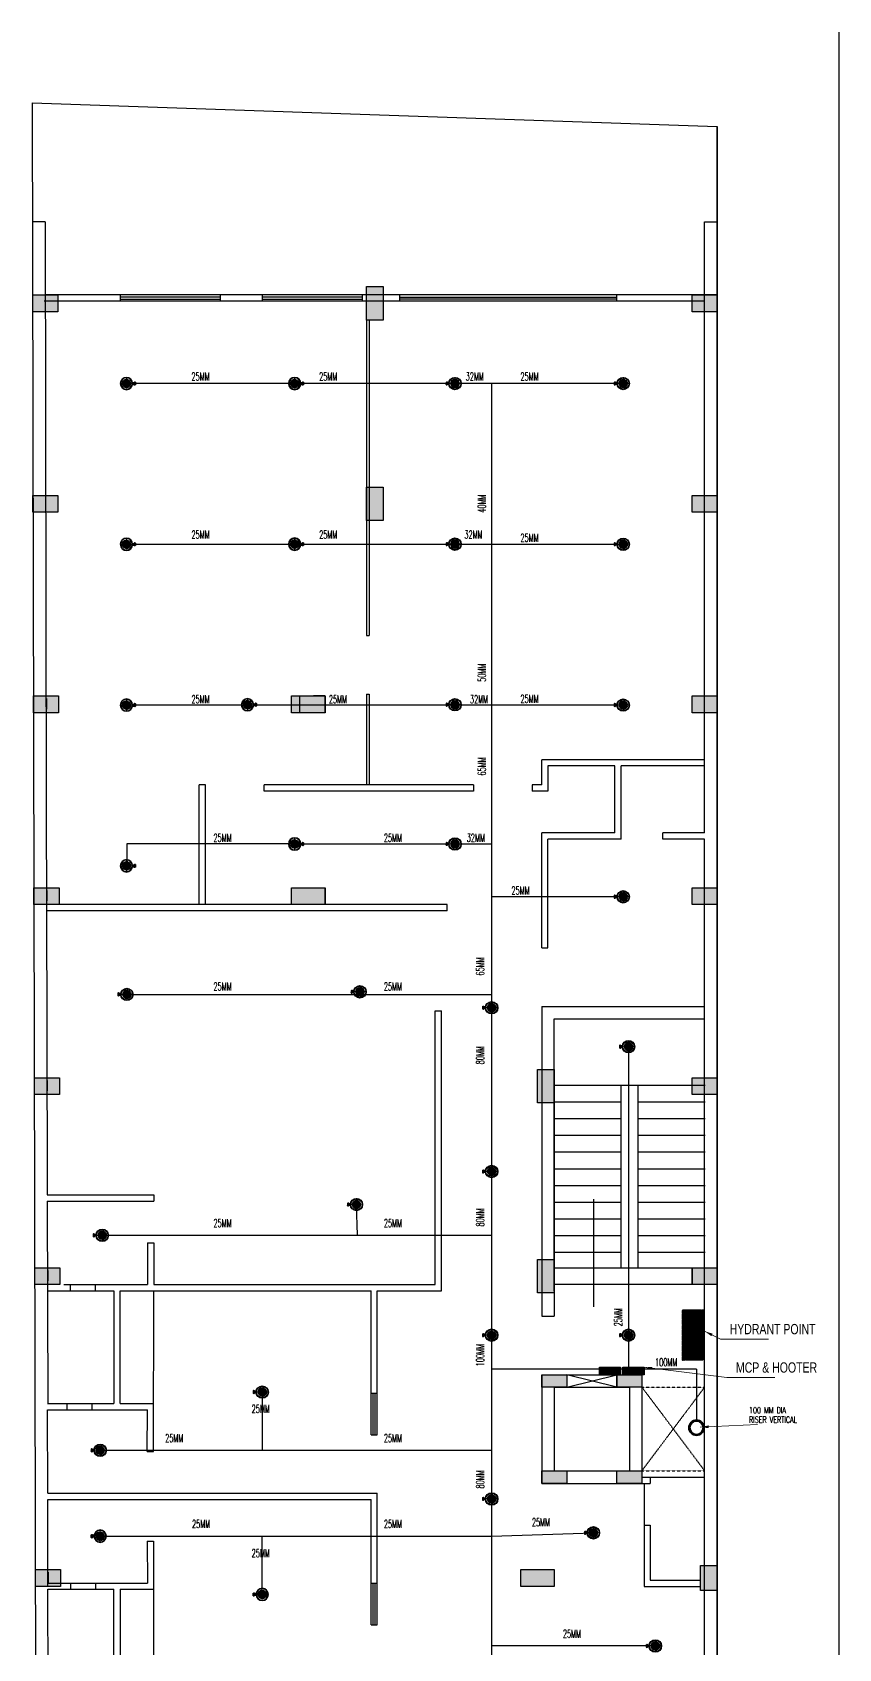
# Model space of a CAD drawing. Header units: inches. Extents: x 1162 to 4924, y 863 to 3182.
# Drawn here: x 3627 to 4206, y 2021 to 3182 of the extents above; entities that cross this region are included whole.
import ezdxf

# ---------------------------------------------------------------- set-up
doc = ezdxf.new("R2010")
doc.units = ezdxf.units.IN
doc.header["$MEASUREMENT"] = 0
doc.linetypes.add('CENTER', pattern=[2, 1.25, -0.25, 0.25, -0.25])
doc.linetypes.add('HIDDEN', pattern=[0.375, 0.25, -0.125])
for name, color, linetype in [('0-PL-PUDDLE-HL', 3, 'Continuous'), ('6', 7, 'Continuous'), ('DIM', 5, 'Continuous'), ('FATTN', 241, 'Continuous'), ('FITTING-FF-VISION', 1, 'Continuous'), ('SPR-3', 2, 'Continuous')]:
    doc.layers.add(name, color=color, linetype=linetype)
for name, color, linetype, lineweight in [('FIRE PIPE 100 MM', 10, 'Continuous', 30), ('FIRE PIPE 150 MM', 10, 'Continuous', 35), ('FIRE PIPE 32 MM', 10, 'Continuous', 20)]:
    doc.layers.add(name, color=color, linetype=linetype, lineweight=lineweight)
doc.styles.get("Standard").update_dxf_attribs({"font": 'arial.ttf'})
doc.styles.add('Style-Arial', font='times.ttf')
doc.styles.add('style3', font='swisscl.ttf', dxfattribs={"height": 18})
doc.styles.add('TXT2', font='romans.shx', dxfattribs={"width": 0.75, "height": 200})
doc.dimstyles.new('GURU', dxfattribs={"dimscale": 0, "dimtxt": 18, "dimasz": 2, "dimexe": 3.5, "dimexo": 1.5, "dimgap": 2, "dimtad": 0, "dimdec": 1, "dimzin": 0, "dimdsep": 46, "dimlunit": 4, "dimtxsty": 'Standard', "dimcen": 4, "dimdle": 3.5, "dimclrd": 256, "dimclre": 256, "dimadec": 0, "dimazin": 3, "dimtfac": 1, "dimtdec": 1, "dimtmove": 1, "dimatfit": 1, "dimfxl": 1, "dimtolj": 1, "dimtzin": 0, "dimarcsym": 0})
doc.dimstyles.new('MUKESH', dxfattribs={"dimtxt": 9, "dimasz": 6, "dimexe": 1, "dimexo": 1, "dimgap": 0.5, "dimtad": 0, "dimdec": 1, "dimzin": 0, "dimdsep": 46, "dimlunit": 4, "dimtxsty": 'Style-Arial', "dimblk": 'ARCHTICK', "dimcen": 0.09, "dimclrd": 256, "dimclre": 256, "dimclrt": 256, "dimadec": 1, "dimazin": 0, "dimtfac": 1, "dimtdec": 1, "dimtofl": 0, "dimtmove": 0, "dimatfit": 3, "dimfxl": 1, "dimtolj": 1, "dimtzin": 0, "dimlwd": -1, "dimlwe": 0, "dimarcsym": 0})
pattern_1 = [(135, (-53463.41003, -3331.1169), (-0.08838834765, -0.08838834765), [])]
pattern_2 = [(45, (1049568.14114, 327182.2383), (-0.088388347648, 0.088388347648), [])]

# ---------------------------------------------------------------- blocks, each defined once
blk = doc.blocks.new('GR')
at = {"lineweight": -2, "ltscale": 0.5}
h = blk.add_hatch(color=6, dxfattribs=at)
h.dxf.hatch_style = 1
h.paths.add_polyline_path([(-1050617.7, -332445.8), (-1050629.7, -332445.8), (-1050629.7, -332469.8), (-1050617.7, -332469.8)])
h = blk.add_hatch(color=6, dxfattribs=at)
h.dxf.hatch_style = 1
h.paths.add_polyline_path([(-1050869.5, -332451.8), (-1050851.5, -332451.8), (-1050851.5, -332463.8), (-1050869.5, -332463.8)])
h = blk.add_hatch(color=6, dxfattribs=at)
h.dxf.hatch_style = 1
h.paths.add_polyline_path([(-1050395.8, -332451.8), (-1050377.8, -332451.8), (-1050377.8, -332463.8), (-1050395.8, -332463.8)])
h = blk.add_hatch(color=6, dxfattribs=at)
h.dxf.hatch_style = 1
h.paths.add_polyline_path([(-1050869.5, -332595.8), (-1050851.5, -332595.8), (-1050851.5, -332607.8), (-1050869.5, -332607.8)])
h = blk.add_hatch(color=6, dxfattribs=at)
h.dxf.hatch_style = 1
h.paths.add_polyline_path([(-1050617.7, -332589.8), (-1050629.7, -332589.8), (-1050629.7, -332613.8), (-1050617.7, -332613.8)])
h = blk.add_hatch(color=6, dxfattribs=at)
h.dxf.hatch_style = 1
h.paths.add_polyline_path([(-1050395.8, -332595.8), (-1050377.8, -332595.8), (-1050377.8, -332607.8), (-1050395.8, -332607.8)])
h = blk.add_hatch(color=6, dxfattribs=at)
h.dxf.hatch_style = 1
h.paths.add_polyline_path([(-1050868.9, -332739.8), (-1050850.9, -332739.8), (-1050850.9, -332751.8), (-1050868.9, -332751.8)])
h = blk.add_hatch(color=6, dxfattribs=at)
h.dxf.hatch_style = 1
h.paths.add_polyline_path([(-1050659.5, -332751.8), (-1050659.5, -332739.8), (-1050683.5, -332739.8), (-1050683.5, -332751.8)])
h = blk.add_hatch(color=6, dxfattribs=at)
h.dxf.hatch_style = 1
h.paths.add_polyline_path([(-1050395.8, -332739.8), (-1050377.8, -332739.8), (-1050377.8, -332751.8), (-1050395.8, -332751.8)])
h = blk.add_hatch(color=6, dxfattribs=at)
h.dxf.hatch_style = 1
h.paths.add_polyline_path([(-1050868.6, -332877.5), (-1050850.6, -332877.5), (-1050850.6, -332889.5), (-1050868.6, -332889.5)])
h = blk.add_hatch(color=6, dxfattribs=at)
h.dxf.hatch_style = 1
h.paths.add_polyline_path([(-1050659.5, -332889.5), (-1050659.5, -332877.5), (-1050683.5, -332877.5), (-1050683.5, -332889.5)])
h = blk.add_hatch(color=6, dxfattribs=at)
h.dxf.hatch_style = 1
h.paths.add_polyline_path([(-1050395.8, -332877.5), (-1050377.8, -332877.5), (-1050377.8, -332889.5), (-1050395.8, -332889.5)])
h = blk.add_hatch(color=6, dxfattribs=at)
h.dxf.hatch_style = 1
h.paths.add_polyline_path([(-1050868.3, -333014), (-1050850.3, -333014), (-1050850.3, -333026), (-1050868.3, -333026)])
h = blk.add_hatch(color=6, dxfattribs=at)
h.dxf.hatch_style = 1
h.paths.add_polyline_path([(-1050506.8, -333032), (-1050494.8, -333032), (-1050494.8, -333008), (-1050506.8, -333008)])
h = blk.add_hatch(color=6, dxfattribs=at)
h.dxf.hatch_style = 1
h.paths.add_polyline_path([(-1050395.8, -333014), (-1050377.8, -333014), (-1050377.8, -333026), (-1050395.8, -333026)])
h = blk.add_hatch(color=6, dxfattribs=at)
h.dxf.hatch_style = 1
h.paths.add_polyline_path([(-1050868, -333150.5), (-1050850, -333150.5), (-1050850, -333162.5), (-1050868, -333162.5)])
h = blk.add_hatch(color=6, dxfattribs=at)
h.dxf.hatch_style = 1
h.paths.add_polyline_path([(-1050506.8, -333168.5), (-1050494.8, -333168.5), (-1050494.8, -333144.5), (-1050506.8, -333144.5)])
h = blk.add_hatch(color=6, dxfattribs=at)
h.dxf.hatch_style = 1
h.paths.add_polyline_path([(-1050395.8, -333150.5), (-1050377.8, -333150.5), (-1050377.8, -333162.5), (-1050395.8, -333162.5)])
h = blk.add_hatch(color=6, dxfattribs=at)
h.dxf.hatch_style = 1
h.paths.add_polyline_path([(-1050377.8, -333364.3), (-1050377.8, -333382.3), (-1050389.8, -333382.3), (-1050389.8, -333364.3)])
h = blk.add_hatch(color=6, dxfattribs=at)
h.dxf.hatch_style = 1
h.paths.add_polyline_path([(-1050867.6, -333367.3), (-1050849.6, -333367.3), (-1050849.6, -333379.3), (-1050867.6, -333379.3)])
h = blk.add_hatch(color=6, dxfattribs=at)
h.dxf.hatch_style = 1
h.paths.add_polyline_path([(-1050494.8, -333379.3), (-1050494.8, -333367.3), (-1050518.8, -333367.3), (-1050518.8, -333379.3)])
for p, q in [((-1050860.2, -332597.7, 0), (-1050860.2, -332605.2, 0)), ((-1050859.6, -332741.7, 0), (-1050859.6, -332749.2, 0)), ((-1050659.5, -332739.8, 0), (-1050667.7, -332739.8, 0)), ((-1050659.5, -332739.8, 0), (-1050659.5, -332744.3, 0)), ((-1050859.3, -332879.4, 0), (-1050859.3, -332886.9, 0)), ((-1050859, -333015.9, 0), (-1050859, -333023.4, 0)), ((-1050858.7, -333152.4, 0), (-1050858.7, -333159.9, 0)), ((-1050858.3, -333369.2, 0), (-1050858.3, -333376.7, 0))]:
    blk.add_line(p, q, dxfattribs=at)
at = {"color": 6, "lineweight": -2, "ltscale": 0.5, "elevation": 0}
for points in [[(-1050629.7, -332445.8), (-1050617.7, -332445.8), (-1050617.7, -332469.8), (-1050629.7, -332469.8)], [(-1050869.5, -332451.8), (-1050851.5, -332451.8), (-1050851.5, -332463.8), (-1050869.5, -332463.8)], [(-1050395.8, -332451.8), (-1050377.8, -332451.8), (-1050377.8, -332463.8), (-1050395.8, -332463.8)], [(-1050869.5, -332595.8), (-1050851.5, -332595.8), (-1050851.5, -332607.8), (-1050869.5, -332607.8)], [(-1050629.7, -332589.8), (-1050617.7, -332589.8), (-1050617.7, -332613.8), (-1050629.7, -332613.8)], [(-1050395.8, -332595.8), (-1050377.8, -332595.8), (-1050377.8, -332607.8), (-1050395.8, -332607.8)], [(-1050868.9, -332739.8), (-1050850.9, -332739.8), (-1050850.9, -332751.8), (-1050868.9, -332751.8)], [(-1050659.5, -332739.8), (-1050659.5, -332751.8), (-1050683.5, -332751.8), (-1050683.5, -332739.8)], [(-1050395.8, -332739.8), (-1050377.8, -332739.8), (-1050377.8, -332751.8), (-1050395.8, -332751.8)], [(-1050868.6, -332877.5), (-1050850.6, -332877.5), (-1050850.6, -332889.5), (-1050868.6, -332889.5)], [(-1050659.5, -332877.5), (-1050659.5, -332889.5), (-1050683.5, -332889.5), (-1050683.5, -332877.5)], [(-1050395.8, -332877.5), (-1050377.8, -332877.5), (-1050377.8, -332889.5), (-1050395.8, -332889.5)], [(-1050868.3, -333014), (-1050850.3, -333014), (-1050850.3, -333026), (-1050868.3, -333026)], [(-1050494.8, -333032), (-1050506.8, -333032), (-1050506.8, -333008), (-1050494.8, -333008)], [(-1050395.8, -333014), (-1050377.8, -333014), (-1050377.8, -333026), (-1050395.8, -333026)], [(-1050868, -333150.5), (-1050850, -333150.5), (-1050850, -333162.5), (-1050868, -333162.5)], [(-1050494.8, -333168.5), (-1050506.8, -333168.5), (-1050506.8, -333144.5), (-1050494.8, -333144.5)], [(-1050395.8, -333150.5), (-1050377.8, -333150.5), (-1050377.8, -333162.5), (-1050395.8, -333162.5)], [(-1050377.8, -333364.3), (-1050377.8, -333382.3), (-1050389.8, -333382.3), (-1050389.8, -333364.3)], [(-1050867.6, -333367.3), (-1050849.6, -333367.3), (-1050849.6, -333379.3), (-1050867.6, -333379.3)], [(-1050494.8, -333367.3), (-1050494.8, -333379.3), (-1050518.8, -333379.3), (-1050518.8, -333367.3)]]:
    blk.add_lwpolyline(points, close=True, dxfattribs=at)
blk = doc.blocks.new('WEWEQEWEE')
at = {"layer": 'FATTN', "color": 1}
for p, q in [((-232117, 57486, 0), (-232120, 57480, 0)), ((-232076, 57486, 0), (-232117, 57486, 0)), ((-232110, 57486, 0), (-232110, 57464, 0)), ((-232110, 57483, 0), (-232105, 57483, 0)), ((-232105, 57486, 0), (-232105, 57464, 0)), ((-232088, 57486, 0), (-232088, 57464, 0)), ((-232083, 57483, 0), (-232088, 57483, 0)), ((-232083, 57486, 0), (-232083, 57464, 0)), ((-232076, 57486, 0), (-232074, 57480, 0)), ((-232120, 57475, 0), (-232120, 57480, 0)), ((-232120, 57480, 0), (-232110, 57480, 0)), ((-232120, 57475, 0), (-232120, 57470, 0)), ((-232117, 57464, 0), (-232120, 57470, 0)), ((-232110, 57470, 0), (-232120, 57470, 0)), ((-232117, 57464, 0), (-232076, 57464, 0)), ((-232110, 57467, 0), (-232105, 57467, 0)), ((-232083, 57467, 0), (-232088, 57467, 0)), ((-232074, 57480, 0), (-232083, 57480, 0)), ((-232083, 57470, 0), (-232074, 57470, 0)), ((-232076, 57464, 0), (-232074, 57470, 0)), ((-232074, 57475, 0), (-232074, 57480, 0)), ((-232074, 57475, 0), (-232074, 57470, 0))]:
    blk.add_line(p, q, dxfattribs=at)
at = {"layer": 'FATTN', "color": 8, "linetype": 'CENTER'}
for p, q in [((-232111, 57480, 0), (-232111, 57480, 0)), ((-232111, 57470, 0), (-232111, 57480, 0)), ((-232111, 57470, 0), (-232111, 57470, 0)), ((-232110, 57478, 0), (-232110, 57472, 0)), ((-232105, 57477, 0), (-232088, 57477, 0)), ((-232105, 57477, 0), (-232088, 57477, 0)), ((-232105, 57473, 0), (-232088, 57473, 0)), ((-232105, 57473, 0), (-232088, 57473, 0)), ((-232093, 57473, 0), (-232093, 57477, 0)), ((-232093, 57475, 0), (-232092, 57477, 0)), ((-232092, 57473, 0), (-232091, 57477, 0)), ((-232091, 57473, 0), (-232090, 57477, 0)), ((-232090, 57473, 0), (-232089, 57477, 0)), ((-232089, 57473, 0), (-232088, 57475, 0)), ((-232080, 57479, 0), (-232083, 57479, 0)), ((-232083, 57478, 0), (-232083, 57477, 0)), ((-232083, 57477, 0), (-232083, 57473, 0)), ((-232080, 57477, 0), (-232083, 57477, 0)), ((-232080, 57473, 0), (-232083, 57473, 0)), ((-232083, 57473, 0), (-232083, 57472, 0)), ((-232083, 57471, 0), (-232080, 57471, 0)), ((-232080, 57472, 0), (-232080, 57478, 0)), ((-232080, 57473, 0), (-232079, 57477, 0)), ((-232080, 57477, 0), (-232076, 57477, 0)), ((-232080, 57477, 0), (-232075, 57477, 0)), ((-232080, 57473, 0), (-232075, 57473, 0)), ((-232080, 57473, 0), (-232076, 57473, 0)), ((-232079, 57473, 0), (-232078, 57477, 0)), ((-232077, 57473, 0), (-232077, 57477, 0)), ((-232076, 57477, 0), (-232076, 57473, 0)), ((-232075, 57477, 0), (-232076, 57477, 0)), ((-232076, 57473, 0), (-232076, 57475, 0)), ((-232076, 57473, 0), (-232075, 57473, 0)), ((-232075, 57473, 0), (-232075, 57477, 0))]:
    blk.add_line(p, q, dxfattribs=at)
for centre, radius, start, end in [((-232106, 57475, 0), 7.42, 141.555, 218.4448), ((-232110, 57478, 0), 0.192, 179.9999, 269.9999), ((-232110, 57472, 0), 0.192, 89.9999, 179.9999), ((-232105, 57477, 0), 0.942, 359.9999, 89.9999), ((-232105, 57473, 0), 0.942, 269.9999, 359.9999), ((-232088, 57477, 0), 0.942, 89.9999, 179.9999), ((-232088, 57473, 0), 0.942, 179.9999, 269.9999), ((-232082, 57478, 0), 1.37, 138.7698, 221.2301), ((-232075, 57475, 0), 7.71, 162.9384, 197.0615), ((-232082, 57472, 0), 1.37, 138.7698, 221.2301), ((-232081, 57478, 0), 1.37, 318.7698, 41.2301), ((-232087, 57475, 0), 7.71, 342.9384, 17.0615), ((-232081, 57472, 0), 1.37, 318.7698, 41.2301)]:
    blk.add_arc(centre, radius, start, end, dxfattribs=at)
blk = doc.blocks.new('rerrtrrttrrrte')
at = {"layer": 'FITTING-FF-VISION', "ltscale": 5}
h = blk.add_hatch(color=2, dxfattribs=at)
edge = h.paths.add_edge_path()
edge.add_line((-57394, 147360), (-57375, 147365))
edge.add_ellipse((-57444, 147348), major_axis=(-50.2, 50.2), ratio=1, start_angle=238.3066, end_angle=247.6934)
edge.add_line((-57379, 147376), (-57397, 147368))
edge.add_ellipse((-57444, 147348), major_axis=(-36.3, 36.3), ratio=1, start_angle=247.6934, end_angle=256.3066)
edge.add_line((-57400, 147375), (-57383, 147385))
edge.add_ellipse((-57444, 147348), major_axis=(-50.2, 50.2), ratio=1, start_angle=256.3066, end_angle=265.6934)
edge.add_line((-57390, 147395), (-57405, 147382))
edge.add_ellipse((-57444, 147348), major_axis=(-36.3, 36.3), ratio=1, start_angle=265.6934, end_angle=274.3066)
edge.add_line((-57411, 147387), (-57398, 147402))
edge.add_ellipse((-57444, 147348), major_axis=(50.2, 50.2), ratio=1, start_angle=4.3066, end_angle=13.6934)
edge.add_line((-57407, 147409), (-57417, 147392))
edge.add_ellipse((-57444, 147348), major_axis=(36.3, 36.3), ratio=1, start_angle=13.6934, end_angle=22.3066)
edge.add_line((-57424, 147396), (-57417, 147414))
edge.add_ellipse((-57444, 147348), major_axis=(-50.2, 50.2), ratio=1, start_angle=-67.6934, end_angle=-58.3066)
edge.add_line((-57428, 147417), (-57432, 147398))
edge.add_ellipse((-57444, 147348), major_axis=(36.3, 36.3), ratio=1, start_angle=31.6934, end_angle=40.3066)
edge.add_line((-57440, 147400), (-57438, 147419))
edge.add_ellipse((-57444, 147348), major_axis=(50.2, 50.2), ratio=1, start_angle=40.3066, end_angle=49.6934)
edge.add_line((-57450, 147419), (-57448, 147400))
edge.add_ellipse((-57444, 147348), major_axis=(-36.3, 36.3), ratio=1, start_angle=-40.3066, end_angle=-31.6934)
edge.add_line((-57456, 147398), (-57460, 147417))
edge.add_ellipse((-57444, 147348), major_axis=(50.2, 50.2), ratio=1, start_angle=58.3066, end_angle=67.6934)
edge.add_line((-57472, 147414), (-57464, 147396))
edge.add_ellipse((-57444, 147348), major_axis=(-36.3, 36.3), ratio=1, start_angle=-22.3066, end_angle=-13.6934)
edge.add_line((-57471, 147392), (-57481, 147409))
edge.add_ellipse((-57444, 147348), major_axis=(-50.2, 50.2), ratio=1, start_angle=-13.6934, end_angle=-4.3066)
edge.add_line((-57490, 147402), (-57478, 147387))
edge.add_ellipse((-57444, 147348), major_axis=(-36.3, 36.3), ratio=1, start_angle=-4.3066, end_angle=4.3066)
edge.add_line((-57483, 147382), (-57498, 147395))
edge.add_ellipse((-57444, 147348), major_axis=(-50.2, 50.2), ratio=1, start_angle=4.3066, end_angle=13.6934)
edge.add_line((-57505, 147385), (-57488, 147375))
edge.add_ellipse((-57444, 147348), major_axis=(-36.3, 36.3), ratio=1, start_angle=13.6934, end_angle=22.3066)
edge.add_line((-57491, 147368), (-57510, 147376))
edge.add_ellipse((-57444, 147348), major_axis=(-50.2, 50.2), ratio=1, start_angle=22.3066, end_angle=31.6934)
edge.add_line((-57513, 147365), (-57494, 147360))
edge.add_ellipse((-57444, 147348), major_axis=(36.3, 36.3), ratio=1, start_angle=121.6934, end_angle=130.3066)
edge.add_line((-57495, 147353), (-57515, 147354))
edge.add_ellipse((-57444, 147348), major_axis=(50.2, 50.2), ratio=1, start_angle=130.3066, end_angle=135)
edge.add_ellipse((-57444, 147348), major_axis=(50.2, 50.2), ratio=1, start_angle=135, end_angle=139.6934)
edge.add_line((-57515, 147343), (-57495, 147344))
edge.add_ellipse((-57444, 147348), major_axis=(-36.3, 36.3), ratio=1, start_angle=49.6934, end_angle=58.3066)
edge.add_line((-57494, 147337), (-57513, 147332))
edge.add_ellipse((-57444, 147348), major_axis=(50.2, 50.2), ratio=1, start_angle=148.3066, end_angle=157.6934)
edge.add_line((-57510, 147321), (-57491, 147329))
edge.add_ellipse((-57444, 147348), major_axis=(36.3, 36.3), ratio=1, start_angle=157.6934, end_angle=166.3066)
edge.add_line((-57488, 147322), (-57505, 147311))
edge.add_ellipse((-57444, 147348), major_axis=(50.2, 50.2), ratio=1, start_angle=166.3066, end_angle=175.6934)
edge.add_line((-57498, 147302), (-57483, 147315))
edge.add_ellipse((-57444, 147348), major_axis=(36.3, 36.3), ratio=1, start_angle=175.6934, end_angle=184.3066)
edge.add_line((-57478, 147309), (-57490, 147294))
edge.add_ellipse((-57444, 147348), major_axis=(50.2, 50.2), ratio=1, start_angle=184.3066, end_angle=193.6934)
edge.add_line((-57481, 147288), (-57471, 147305))
edge.add_ellipse((-57444, 147348), major_axis=(36.3, 36.3), ratio=1, start_angle=193.6934, end_angle=202.3066)
edge.add_line((-57464, 147301), (-57472, 147283))
edge.add_ellipse((-57444, 147348), major_axis=(-50.2, 50.2), ratio=1, start_angle=112.3066, end_angle=121.6934)
edge.add_line((-57460, 147279), (-57456, 147298))
edge.add_ellipse((-57444, 147348), major_axis=(36.3, 36.3), ratio=1, start_angle=211.6934, end_angle=220.3066)
edge.add_line((-57448, 147297), (-57450, 147278))
edge.add_ellipse((-57444, 147348), major_axis=(-50.2, 50.2), ratio=1, start_angle=130.3066, end_angle=139.6934)
edge.add_line((-57438, 147278), (-57440, 147297))
edge.add_ellipse((-57444, 147348), major_axis=(-36.3, 36.3), ratio=1, start_angle=139.6934, end_angle=148.3066)
edge.add_line((-57432, 147298), (-57428, 147279))
edge.add_ellipse((-57444, 147348), major_axis=(50.2, 50.2), ratio=1, start_angle=238.3066, end_angle=247.6934)
edge.add_line((-57417, 147283), (-57424, 147301))
edge.add_ellipse((-57444, 147348), major_axis=(36.3, 36.3), ratio=1, start_angle=247.6934, end_angle=256.3066)
edge.add_line((-57417, 147305), (-57407, 147288))
edge.add_ellipse((-57444, 147348), major_axis=(-50.2, 50.2), ratio=1, start_angle=166.3066, end_angle=175.6934)
edge.add_line((-57398, 147294), (-57411, 147309))
edge.add_ellipse((-57444, 147348), major_axis=(36.3, 36.3), ratio=1, start_angle=265.6934, end_angle=274.3066)
edge.add_line((-57405, 147315), (-57390, 147302))
edge.add_ellipse((-57444, 147348), major_axis=(50.2, 50.2), ratio=1, start_angle=274.3066, end_angle=283.6934)
edge.add_line((-57383, 147311), (-57400, 147322))
edge.add_ellipse((-57444, 147348), major_axis=(36.3, 36.3), ratio=1, start_angle=283.6934, end_angle=292.3066)
edge.add_line((-57397, 147329), (-57379, 147321))
edge.add_ellipse((-57444, 147348), major_axis=(50.2, 50.2), ratio=1, start_angle=292.3066, end_angle=301.6934)
edge.add_line((-57375, 147332), (-57394, 147337))
edge.add_ellipse((-57444, 147348), major_axis=(-36.3, 36.3), ratio=1, start_angle=211.6934, end_angle=220.3066)
edge.add_line((-57393, 147344), (-57373, 147343))
edge.add_ellipse((-57444, 147348), major_axis=(50.2, 50.2), ratio=1, start_angle=310.3066, end_angle=315.0016)
edge.add_ellipse((-57444, 147348), major_axis=(-50.2, 50.2), ratio=1, start_angle=225.0016, end_angle=229.6934)
edge.add_line((-57373, 147354), (-57393, 147353))
edge.add_ellipse((-57444, 147348), major_axis=(-36.3, 36.3), ratio=1, start_angle=229.6934, end_angle=238.3066)
at = {"layer": 'FITTING-FF-VISION', "color": 2}
for p, q in [((-57495, 147353), (-57515, 147354)), ((-57495, 147344), (-57515, 147343)), ((-57494, 147360), (-57513, 147365)), ((-57494, 147337), (-57513, 147332)), ((-57491, 147368), (-57510, 147376)), ((-57491, 147329), (-57510, 147321)), ((-57488, 147375), (-57505, 147385)), ((-57488, 147322), (-57505, 147311)), ((-57483, 147382), (-57498, 147395)), ((-57483, 147315), (-57498, 147302)), ((-57478, 147387), (-57490, 147402)), ((-57478, 147309), (-57490, 147294)), ((-57471, 147392), (-57481, 147409)), ((-57471, 147305), (-57481, 147288)), ((-57464, 147396), (-57472, 147414)), ((-57464, 147301), (-57472, 147283)), ((-57456, 147398), (-57460, 147417)), ((-57456, 147298), (-57460, 147279)), ((-57448, 147400), (-57450, 147419)), ((-57448, 147297), (-57450, 147278)), ((-57440, 147400), (-57438, 147419)), ((-57440, 147297), (-57438, 147278)), ((-57432, 147398), (-57428, 147417)), ((-57432, 147298), (-57428, 147279)), ((-57424, 147396), (-57417, 147414)), ((-57424, 147301), (-57417, 147283)), ((-57417, 147392), (-57407, 147409)), ((-57417, 147305), (-57407, 147288)), ((-57411, 147387), (-57398, 147402)), ((-57411, 147309), (-57398, 147294)), ((-57405, 147382), (-57390, 147395)), ((-57405, 147315), (-57390, 147302)), ((-57400, 147375), (-57383, 147385)), ((-57400, 147322), (-57383, 147311)), ((-57397, 147368), (-57379, 147376)), ((-57397, 147329), (-57379, 147321)), ((-57394, 147360), (-57375, 147365)), ((-57394, 147337), (-57375, 147332)), ((-57393, 147353), (-57373, 147354)), ((-57393, 147344), (-57373, 147343))]:
    blk.add_line(p, q, dxfattribs=at)
for radius, start, end in [(71, 175.3066, 180), (71, 180, 184.6934), (71, 157.3066, 166.6934), (71, 193.3066, 202.6934), (71, 139.3066, 148.6934), (71, 211.3066, 220.6934), (51.3, 166.6934, 175.3066), (51.3, 166.6934, 175.3066), (51.3, 184.6934, 193.3066), (51.3, 184.6934, 193.3066), (51.3, 148.6934, 157.3066), (51.3, 148.6934, 157.3066), (51.3, 202.6934, 211.3066), (51.3, 202.6934, 211.3066), (71, 121.3066, 130.6934), (71, 229.3066, 238.6934), (51.3, 130.6934, 139.3066), (51.3, 130.6934, 139.3066), (51.3, 220.6934, 229.3066), (51.3, 220.6934, 229.3066), (71, 103.3066, 112.6934), (71, 247.3066, 256.6934), (51.3, 112.6934, 121.3066), (51.3, 112.6934, 121.3066), (51.3, 238.6934, 247.3066), (51.3, 238.6934, 247.3066), (51.3, 94.6934, 103.3066), (51.3, 94.6934, 103.3066), (51.3, 256.6934, 265.3066), (51.3, 256.6934, 265.3066), (71, 85.3066, 94.6934), (71, 265.3066, 274.6934), (51.3, 76.6934, 85.3066), (51.3, 76.6934, 85.3066), (51.3, 274.6934, 283.3066), (51.3, 274.6934, 283.3066), (71, 67.3066, 76.6934), (71, 283.3066, 292.6934), (51.3, 58.6934, 67.3066), (51.3, 58.6934, 67.3066), (51.3, 292.6934, 301.3066), (51.3, 292.6934, 301.3066), (51.3, 40.6934, 49.3066), (51.3, 40.6934, 49.3066), (51.3, 310.6934, 319.3066), (51.3, 310.6934, 319.3066), (71, 49.3066, 58.6934), (71, 301.3066, 310.6934), (51.3, 22.6934, 31.3066), (51.3, 22.6934, 31.3066), (51.3, 328.6934, 337.3066), (51.3, 328.6934, 337.3066), (51.3, 4.6934, 13.3066), (51.3, 4.6934, 13.3066), (51.3, 346.6934, 355.3066), (51.3, 346.6934, 355.3066), (71, 31.3066, 40.6934), (71, 319.3066, 328.6934), (71, 13.3066, 22.6934), (71, 337.3066, 346.6934), (71, 0, 4.6934), (71, 355.3066, 0)]:
    blk.add_arc((-57444, 147348), radius, start, end, dxfattribs=at)
at = {"layer": 'SPR-3', "color": 8, "linetype": 'CENTER'}
for p, q in [((-57343, 147348), (-57590, 147348)), ((-57444, 147450), (-57444, 147247))]:
    blk.add_line(p, q, dxfattribs=at)
at = {"layer": 'SPR-3', "color": 1}
for p, q in [((-57544, 147363), (-57568, 147363)), ((-57544, 147333), (-57568, 147333))]:
    blk.add_line(p, q, dxfattribs=at)
for radius in [101, 94.3]:
    blk.add_circle((-57444, 147348), radius, dxfattribs=at)
blk.add_arc((-57455, 147348), 90.5, 170.4585, 189.536, dxfattribs=at)
at = {"layer": 'DIM', "color": 3, "rotation": 270}
blk.add_blockref('WEWEQEWEE', (-115054, -84748, 0), dxfattribs=at)
blk = doc.blocks.new('_ArchTick')
at = {"color": 0, "linetype": 'ByBlock', "const_width": 0.15}
blk.add_lwpolyline([(-0.5, -0.5), (0.5, 0.5)], dxfattribs=at)

msp = doc.modelspace()

# ---------------------------------------------------------------- hatches: boundary and pattern name
at = {"lineweight": -2, "ltscale": 0.5}
h = msp.add_hatch(color=6, dxfattribs=at)
h.dxf.hatch_style = 1
h.paths.add_polyline_path([(3878.62, 2999.06), (3866.62, 2999.06), (3866.62, 2975.06), (3878.62, 2975.06)])
h = msp.add_hatch(color=6, dxfattribs=at)
h.dxf.hatch_style = 1
h.paths.add_polyline_path([(3878.62, 2855.06), (3866.62, 2855.06), (3866.62, 2831.06), (3878.62, 2831.06)])
h = msp.add_hatch(color=6, dxfattribs=at)
h.dxf.hatch_style = 1
h.paths.add_polyline_path([(3836.84, 2693.06), (3836.84, 2705.06), (3812.84, 2705.06), (3812.84, 2693.06)])
h = msp.add_hatch(color=6, dxfattribs=at)
h.dxf.hatch_style = 1
h.paths.add_polyline_path([(3818.84, 2705.06), (3836.84, 2705.06), (3836.84, 2693.06), (3818.84, 2693.06)])
h = msp.add_hatch(color=6, dxfattribs=at)
h.dxf.hatch_style = 1
h.paths.add_polyline_path([(3836.84, 2555.31), (3836.84, 2567.31), (3812.84, 2567.31), (3812.84, 2555.31)])
h = msp.add_hatch(color=6, dxfattribs=at)
h.dxf.hatch_style = 1
h.paths.add_polyline_path([(3989.54, 2412.81), (4001.54, 2412.81), (4001.54, 2436.81), (3989.54, 2436.81)])
h = msp.add_hatch(color=6, dxfattribs=at)
h.dxf.hatch_style = 1
h.paths.add_polyline_path([(3989.54, 2276.31), (4001.54, 2276.31), (4001.54, 2300.31), (3989.54, 2300.31)])
h = msp.add_hatch(color=4, dxfattribs=at)
h.dxf.hatch_style = 1
h.paths.add_polyline_path([(4010.54, 2208.56), (3992.54, 2208.56), (3992.54, 2217.56), (4010.54, 2217.56)])
h = msp.add_hatch(color=4, dxfattribs=at)
h.dxf.hatch_style = 1
h.paths.add_polyline_path([(4064.54, 2208.56), (4046.54, 2208.56), (4046.54, 2217.56), (4064.54, 2217.56)])
h = msp.add_hatch(color=4, dxfattribs=at)
h.dxf.hatch_style = 1
h.paths.add_polyline_path([(4010.54, 2139.56), (3992.54, 2139.56), (3992.54, 2148.56), (4010.54, 2148.56)])
h = msp.add_hatch(color=4, dxfattribs=at)
h.dxf.hatch_style = 1
h.paths.add_polyline_path([(4064.54, 2139.56), (4046.54, 2139.56), (4046.54, 2148.56), (4064.54, 2148.56)])
h = msp.add_hatch(color=6, dxfattribs=at)
h.dxf.hatch_style = 1
h.paths.add_polyline_path([(4001.54, 2065.56), (4001.54, 2077.56), (3977.54, 2077.56), (3977.54, 2065.56)])
at = {"layer": 'FIRE PIPE 100 MM', "ltscale": 0.5}
h = msp.add_hatch(dxfattribs=at)
h.set_pattern_fill('ANSI31', color=3)
h.set_pattern_definition(pattern_2)
h.paths.add_polyline_path([(4047.04, 2222.88), (4034, 2222.88), (4034, 2217.57), (4047.04, 2217.57)])
h.paths.add_polyline_path([(4049.16, 2222.88), (4047.04, 2222.88), (4047.04, 2217.57), (4049.16, 2217.57)])
h = msp.add_hatch(dxfattribs=at)
h.set_pattern_fill('ANSI31', color=256)
h.set_pattern_definition(pattern_2)
h.paths.add_polyline_path([(4050.88, 2222.88), (4050.88, 2217.57), (4066.04, 2217.57), (4066.04, 2222.88)])
at = {"layer": 'FIRE PIPE 32 MM', "lineweight": 35, "ltscale": 0.3}
h = msp.add_hatch(dxfattribs=at)
h.set_pattern_fill('ANSI31', color=2, angle=90)
h.set_pattern_definition(pattern_1)
h.paths.add_polyline_path([(4093.51, 2264.06), (4093.51, 2228.06), (4095.26, 2228.06), (4095.26, 2264.06)])
at = {"layer": 'FIRE PIPE 32 MM', "lineweight": 35, "ltscale": 0.3, "true_color": 0x2776bb}
h = msp.add_hatch(dxfattribs=at)
h.set_pattern_fill('ANSI31', color=152, angle=90)
h.set_pattern_definition(pattern_1)
h.paths.add_polyline_path([(4095.26, 2264.06), (4095.26, 2228.06), (4095.83, 2228.06), (4095.83, 2264.06)])
at = {"layer": 'FIRE PIPE 32 MM', "lineweight": 35, "ltscale": 0.3}
h = msp.add_hatch(dxfattribs=at)
h.set_pattern_fill('ANSI31', color=256, angle=90)
h.set_pattern_definition(pattern_1)
h.paths.add_polyline_path([(4095.83, 2264.06), (4095.83, 2228.06), (4099.72, 2228.06), (4108.64, 2228.06), (4108.64, 2264.06)])

# ---------------------------------------------------------------- linework, layer by layer
at = {"lineweight": -2, "ltscale": 0.5}
for p, q in [((3626.54, 3131.06, 0), (3629.73, 1589.06, 0)), ((3626.54, 3131.06, 0), (4118.54, 3114.06, 0)), ((4118.54, 3114.06, 0), (4118.54, 2396.06, 0)), ((4118.54, 935.06, 0), (4118.54, 3114.06, 0)), ((3635.73, 3045.56, 0), (3626.72, 3045.54, 0)), ((3635.73, 3045.56, 0), (3636.59, 2627.31, 0)), ((4109.54, 2606.81, 0), (4109.54, 3045.56, 0)), ((4109.54, 3045.56, 0), (4118.54, 3045.56, 0)), ((3998.54, 2988.62, -0.01), (3634.96, 2988.62, -0.01)), ((3998.54, 2993.12, 0), (3635.83, 2993.12, 0)), ((4109.39, 2988.62, 0), (3993.89, 2988.62, 0)), ((4118.39, 2993.12, 0), (3998.54, 2993.12, 0)), ((3866.62, 2975.06, 0), (3866.62, 2748.46, 0)), ((3868.62, 2975.06, 0), (3868.62, 2748.46, 0)), ((3866.62, 2748.46, 0), (3868.62, 2748.46, 0)), ((3866.62, 2706.46, 0), (3866.62, 2641.31, 0)), ((3868.62, 2706.46, 0), (3868.62, 2641.31, 0)), ((4109.54, 2659.31, 0.01), (3992.54, 2659.31, 0.01)), ((3992.54, 2641.31, 0.01), (3992.54, 2659.31, 0.01)), ((4045.04, 2654.81, 0.01), (3997.04, 2654.81, 0.01)), ((3997.04, 2654.81, 0), (3997.04, 2636.81, 0.01)), ((4045.04, 2606.81, 0), (4045.04, 2654.81, 0.01)), ((4109.54, 2654.81, 0.01), (4049.54, 2654.81, 0.01)), ((4049.54, 2602.31, 0), (4049.54, 2654.81, 0.01)), ((3751, 2641.31, 0.01), (3746.5, 2641.31, 0.01)), ((3746.5, 2555.31, 0.01), (3746.5, 2641.31, 0.01)), ((3751, 2555.31, 0.01), (3751, 2641.31, 0.01)), ((3943.61, 2641.31, 0.01), (3793, 2641.31, 0.01)), ((3793, 2636.81, 0.01), (3793, 2641.31, 0.01)), ((3943.61, 2636.81, 0.01), (3793, 2636.81, 0.01)), ((3943.61, 2641.31, 0.01), (3943.61, 2636.81, 0.01)), ((3992.54, 2641.31, 0.01), (3985.61, 2641.31, 0.01)), ((3985.61, 2641.31, 0.01), (3985.61, 2636.81, 0.01)), ((3992.54, 2636.81, 0.01), (3985.61, 2636.81, 0.01)), ((3997.04, 2636.81, 0.01), (3992.54, 2636.81, 0.01)), ((3636.59, 2627.31, 0), (3636.91, 2468.06, 0)), ((4045.04, 2606.81, 0.01), (3992.54, 2606.81, 0.01)), ((3992.54, 2524.06, 0), (3992.54, 2606.81, 0)), ((4049.54, 2602.31, 0.01), (3997.04, 2602.31, 0.01)), ((3997.04, 2524.06, 0), (3997.04, 2602.31, 0)), ((4109.54, 2606.81, 0.01), (4079.54, 2606.81, 0.01)), ((4079.54, 2602.31, 0), (4079.54, 2606.81, 0)), ((4109.54, 2602.31, 0.01), (4079.54, 2602.31, 0.01)), ((4109.54, 2468.06, 0), (4109.54, 2602.31, 0)), ((3920.54, 2555.31, 0.01), (3636.58, 2555.31, 0.01)), ((3924.54, 2555.25, 0.01), (3920.54, 2555.31, 0.01)), ((3924.54, 2550.81, 0.01), (3924.54, 2555.25, 0.01)), ((3920.54, 2550.81, 0.01), (3636.59, 2550.81, 0.01)), ((3924.54, 2550.81, 0.01), (3920.54, 2550.81, 0.01)), ((3992.54, 2524.06, 0), (3997.04, 2524.06, 0)), ((3992.54, 2524.06, 0), (3997.04, 2524.06, 0)), ((3992.54, 2524.06, 0), (3997.04, 2524.06, 0)), ((3916.04, 2282.31, 0), (3916.04, 2478.81, 0.01)), ((3916.04, 2478.81, 0.01), (3920.54, 2478.81, 0.01)), ((3920.54, 2277.81, 0), (3920.54, 2478.81, 0.01)), ((3992.54, 2482.06, 0), (4109.54, 2482.06, 0)), ((3992.54, 2482.06, 0), (3992.54, 2259.56, 0)), ((4001.54, 2277.56, 0), (4001.54, 2473.06, 0)), ((4001.54, 2473.06, 0), (4109.54, 2473.06, 0)), ((4001.54, 2277.56, 0), (4001.54, 2473.06, 0)), ((3636.91, 2468.06, 0), (3637.24, 2346.81, 0)), ((4109.54, 2029.56, 0), (4109.54, 2468.06, 0)), ((4109.93, 2425.31, 0), (4001.54, 2425.31, 0)), ((4001.54, 2421.56, 0), (4001.54, 2259.56, 0)), ((4049.54, 2294.31, 0), (4049.54, 2425.31, 0)), ((4061.54, 2425.31, 0), (4061.54, 2294.31, 0)), ((4049.28, 2413.31, 0), (4001.54, 2413.31, 0)), ((4109.93, 2413.31, 0), (4061.54, 2413.31, 0)), ((4049.54, 2401.31, 0), (4001.54, 2401.31, 0)), ((4109.93, 2401.31, 0), (4061.54, 2401.31, 0)), ((4118.54, 2396.06, 0), (4118.54, 935.06, 0)), ((4049.54, 2389.31, 0), (4001.54, 2389.31, 0)), ((4109.93, 2389.31, 0), (4061.54, 2389.31, 0)), ((4049.54, 2377.31, 0), (4001.54, 2377.31, 0)), ((4109.93, 2377.31, 0), (4061.54, 2377.31, 0)), ((4049.54, 2365.31, 0), (4001.54, 2365.31, 0)), ((4109.93, 2365.31, 0), (4061.54, 2365.31, 0)), ((3637.24, 2346.81, 0), (3713.74, 2346.81, 0)), ((3713.74, 2346.81, 0), (3713.75, 2342.31, 0)), ((4049.54, 2353.31, 0), (4001.54, 2353.31, 0)), ((4109.93, 2353.31, 0), (4061.54, 2353.31, 0)), ((3637.25, 2342.31, 0), (3637.57, 2196.93, 0)), ((3637.25, 2342.31, 0), (3713.75, 2342.31, 0)), ((4049.54, 2341.31, 0), (4001.54, 2341.31, 0)), ((4109.93, 2341.31, 0), (4061.54, 2341.31, 0)), ((4049.54, 2329.31, 0), (4001.54, 2329.31, 0)), ((4109.93, 2329.31, 0), (4061.54, 2329.31, 0)), ((3709.32, 2312.31, 0), (3709.37, 2282.31, 0)), ((3709.32, 2312.31, 0), (3713.75, 2312.31, 0)), ((3713.81, 2312.31, 0), (3713.87, 2282.31, 0)), ((4049.54, 2317.31, 0), (4001.54, 2317.31, 0)), ((4109.93, 2317.31, 0), (4061.54, 2317.31, 0)), ((4049.54, 2305.31, 0), (4001.54, 2305.31, 0)), ((4109.93, 2305.31, 0), (4061.54, 2305.31, 0)), ((4001.54, 2294.31, 0), (4114.04, 2294.31, 0)), ((3637.3, 2277.81, 0), (3685.22, 2277.81, 0)), ((3649.29, 2282.31, 0), (3709.37, 2282.31, 0)), ((3653.97, 2277.81, 0), (3653.97, 2282.31, 0)), ((3671.97, 2277.81, 0), (3671.97, 2282.31, 0)), ((3685.22, 2277.81, 0), (3685.22, 2196.93, 0)), ((3689.72, 2277.81, 0), (3869.89, 2277.81, 0)), ((3689.72, 2196.93, 0), (3689.72, 2277.81, 0)), ((3713.65, 2162.43, 0), (3713.89, 2277.81, 0)), ((3713.87, 2282.31, 0), (3916.04, 2282.31, 0)), ((3869.89, 2174.43, 0), (3869.89, 2277.81, 0)), ((3874.39, 2277.81, 0), (3920.54, 2277.81, 0)), ((3874.39, 2174.43, 0), (3874.39, 2277.81, 0)), ((3992.54, 2259.56, 0), (4001.54, 2259.56, 0)), ((3992.54, 2259.56, 0), (4001.54, 2259.56, 0)), ((3992.54, 2217.56, 0), (4064.54, 2217.56, 0)), ((3992.54, 2217.56, 0), (3992.54, 2139.56, 0)), ((4010.54, 2217.56, 0), (4010.54, 2208.56, 0)), ((4046.54, 2217.56, 0), (4046.54, 2208.56, 0)), ((4064.54, 2217.56, 0), (4064.54, 2139.56, 0)), ((4001.54, 2208.56, 0), (4001.54, 2148.56, 0)), ((4001.54, 2208.56, 0), (4055.54, 2208.56, 0)), ((4055.54, 2208.56, 0), (4055.54, 2148.56, 0)), ((3637.52, 2196.93, 0), (3685.22, 2196.93, 0)), ((3651.57, 2192.43, 0), (3651.57, 2196.93, 0)), ((3669.57, 2192.43, 0), (3669.57, 2196.93, 0)), ((3689.72, 2196.93, 0), (3713.72, 2196.93, 0)), ((3869.89, 2204.43, 0), (3874.39, 2204.43, 0)), ((3871.39, 2174.43, 0), (3871.39, 2204.43, 0)), ((3872.89, 2174.43, 0), (3872.89, 2204.43, 0)), ((3637.65, 2132.43, 0), (3637.53, 2192.43, 0)), ((3637.53, 2192.43, 0), (3709.21, 2192.43, 0)), ((3709.15, 2162.43, 0), (3709.21, 2192.43, 0)), ((3869.89, 2174.43, 0), (3874.39, 2174.43, 0)), ((3709.15, 2162.43, 0), (3713.65, 2162.43, 0)), ((4001.54, 2148.56, 0), (4055.54, 2148.56, 0)), ((3992.54, 2139.56, 0), (4064.54, 2139.56, 0)), ((4064.54, 2144.06, 0), (4109.54, 2144.06, 0)), ((4064.54, 2139.56, 0), (4070.54, 2139.56, 0)), ((4066.04, 2139.56, 0), (4066.04, 2109.56, 0)), ((4070.54, 2144.06, 0), (4070.54, 2139.56, 0)), ((3637.65, 2132.43, 0), (3713.59, 2132.43, 0)), ((3637.79, 2065.56, 0), (3637.66, 2127.93, 0)), ((3637.66, 2127.93, 0), (3713.59, 2127.93, 0)), ((3713.59, 2132.43, 0), (3874.39, 2132.43, 0)), ((3713.59, 2127.93, 0), (3869.89, 2127.93, 0)), ((3869.89, 2037.93, 0), (3869.89, 2127.93, 0)), ((3874.39, 2037.93, 0), (3874.39, 2132.43, 0)), ((3874.39, 2132.43, 0), (3874.39, 2132.43, 0)), ((4066.04, 2109.56, 0), (4070.54, 2109.56, 0)), ((4066.04, 2109.56, 0), (4066.04, 2065.56, 0)), ((4070.54, 2109.56, 0), (4070.54, 2070.06, 0)), ((3709.15, 2097.93, 0), (3713.59, 2097.93, 0)), ((3709.15, 2097.93, 0), (3709.21, 2067.93, 0)), ((3713.65, 2097.93, 0), (3713.72, 2063.43, 0)), ((3637.47, 2067.93, 0), (3709.21, 2067.93, 0)), ((3654.21, 2063.43, 0), (3654.21, 2067.93, 0)), ((3672.21, 2063.43, 0), (3672.21, 2067.93, 0)), ((3869.89, 2067.93, 0), (3874.39, 2067.93, 0)), ((3871.39, 2037.93, 0), (3871.39, 2067.93, 0)), ((3872.89, 2037.93, 0), (3872.89, 2067.93, 0)), ((3638.09, 1923.93, 0), (3637.8, 2063.43, 0)), ((3637.8, 2063.43, 0), (3685.22, 2063.43, 0)), ((3685.22, 1923.93, 0), (3685.22, 2063.48, 0)), ((3689.72, 2063.43, 0), (3713.72, 2063.43, 0)), ((3689.72, 2063.43, 0), (3689.72, 1995.93, 0)), ((3713.72, 2063.43, 0), (3713.72, 1995.93, 0)), ((3869.89, 2037.93, 0), (3874.39, 2037.93, 0)), ((4109.54, 1818.56, 0), (4109.54, 2029.56, 0))]:
    msp.add_line(p, q, dxfattribs=at)
at = {"color": 5, "lineweight": -2, "ltscale": 0.5}
for p, q in [((3689.62, 2993.07, 0), (3689.62, 2988.57, 0)), ((3689.62, 2991.69, 0), (3761.62, 2991.69)), ((3689.62, 2989.95, 0), (3761.62, 2989.95)), ((3761.62, 2993.07, 0), (3761.62, 2988.57, 0)), ((3791.62, 2993.07, 0), (3791.62, 2988.57, 0)), ((3791.62, 2991.69, 0), (3863.62, 2991.69)), ((3791.62, 2989.95, 0), (3863.62, 2989.95)), ((3863.62, 2993.07, 0), (3863.62, 2988.57, 0)), ((3890.54, 2988.57, 0), (3890.54, 2993.07, 0)), ((3890.54, 2991.51, 0), (4046.54, 2991.51, 0)), ((3890.54, 2990.29, 0), (4046.54, 2990.29, 0)), ((4046.54, 2988.57, 0), (4046.54, 2993.07, 0)), ((4010.54, 2208.56, 0), (4046.54, 2217.56, 0)), ((4046.54, 2208.56, 0), (4010.54, 2217.56, 0))]:
    msp.add_line(p, q, dxfattribs=at)
at = {"color": 6, "lineweight": -2, "ltscale": 0.5}
for p, q in [((3866.62, 2706.46, 0), (3868.62, 2706.46, 0)), ((3637.25, 2312.31, 0), (3637.32, 2312.31, 0))]:
    msp.add_line(p, q, dxfattribs=at)
at = {"color": 5, "linetype": 'HIDDEN', "lineweight": -2, "ltscale": 0.5}
for p, q in [((4064.54, 2208.56, 0), (4109.54, 2208.56, 0)), ((4064.54, 2148.56, 0), (4109.54, 2148.56, 0))]:
    msp.add_line(p, q, dxfattribs=at)
at = {"color": 6, "lineweight": -2, "ltscale": 0.5}
for points, elevation in [([(3866.62, 2999.06), (3878.62, 2999.06), (3878.62, 2975.06), (3866.62, 2975.06)], 0), ([(3866.62, 2855.06), (3878.62, 2855.06), (3878.62, 2831.06), (3866.62, 2831.06)], 0.02), ([(3836.84, 2705.06), (3836.84, 2693.06), (3812.84, 2693.06), (3812.84, 2705.06)], 0.01), ([(3818.84, 2705.06), (3836.84, 2705.06), (3836.84, 2693.06), (3818.84, 2693.06)], 0.01), ([(3836.84, 2567.31), (3836.84, 2555.31), (3812.84, 2555.31), (3812.84, 2567.31)], 0.01), ([(4001.54, 2412.81), (3989.54, 2412.81), (3989.54, 2436.81), (4001.54, 2436.81)], 0), ([(4001.54, 2276.31), (3989.54, 2276.31), (3989.54, 2300.31), (4001.54, 2300.31)], 0), ([(4001.54, 2077.56), (4001.54, 2065.56), (3977.54, 2065.56), (3977.54, 2077.56)], 0)]:
    msp.add_lwpolyline(points, close=True, dxfattribs=dict(at, elevation=elevation))
at = {"lineweight": -2, "ltscale": 0.5, "elevation": 0}
msp.add_lwpolyline([(4001.54, 2294.31), (4100.54, 2294.3), (4100.54, 2282.3), (4001.54, 2282.31)], close=True, dxfattribs=at)
at = {"color": 5, "lineweight": -2, "ltscale": 0.5, "elevation": 0}
msp.add_lwpolyline([(4118.54, 2294.31), (4118.54, 2282.31), (4100.54, 2282.32), (4100.54, 2294.32)], close=True, dxfattribs=at)
at = {"color": 4, "lineweight": -2, "ltscale": 0.5, "elevation": 0}
for points in [[(4010.54, 2208.56), (3992.54, 2208.56), (3992.54, 2217.56), (4010.54, 2217.56)], [(4064.54, 2208.56), (4046.54, 2208.56), (4046.54, 2217.56), (4064.54, 2217.56)], [(4010.54, 2139.56), (3992.54, 2139.56), (3992.54, 2148.56), (4010.54, 2148.56)], [(4064.54, 2139.56), (4046.54, 2139.56), (4046.54, 2148.56), (4064.54, 2148.56)]]:
    msp.add_lwpolyline(points, close=True, dxfattribs=at)
at = {"color": 5, "linetype": 'HIDDEN', "lineweight": -2, "ltscale": 0.5, "elevation": 0}
for points in [[(4064.54, 2148.56), (4109.54, 2208.56)], [(4064.54, 2208.56), (4109.54, 2148.56)]]:
    msp.add_lwpolyline(points, dxfattribs=at)
at = {"lineweight": -2, "ltscale": 0.5, "elevation": 0}
for points in [[(4070.54, 2070.06), (4106.54, 2070.06)], [(4066.04, 2065.56), (4106.54, 2065.56)]]:
    msp.add_lwpolyline(points, dxfattribs=at)
at = {"layer": '6', "color": 6, "lineweight": -2, "ltscale": 0.5}
msp.add_line((4205.89, 3181.71), (4205.89, 863.46), dxfattribs=at)
at = {"layer": 'FIRE PIPE 100 MM', "ltscale": 0.5}
for p, q in [((4051.09, 2929.47, 0), (3694.16, 2929.47, 0)), ((3956.54, 2929.52, 0), (3956.54, 2221.45, 0)), ((3694.16, 2814, 0), (4051.09, 2814, 0)), ((4051.09, 2698.54, 0), (3694.16, 2698.54, 0)), ((3815.02, 2598.75, 0), (3694.55, 2598.75, 0)), ((3694.55, 2598.75, 0), (3694.55, 2583.08, 0)), ((3815.02, 2598.75, 0), (3956.54, 2598.75, 0)), ((4051.09, 2560.83, 0), (3956.54, 2560.83, 0)), ((3694.49, 2490.72, 0), (3956.28, 2490.72, 0)), ((4054.94, 2454.88, 0), (4054.94, 2221.45, 0)), ((3860.18, 2317.69, 0), (3859.39, 2339.78, 0)), ((3676.79, 2317.69, 0), (3956.54, 2317.69, 0)), ((4103.72, 2221.45, 0), (3956.54, 2221.45, 0)), ((3956.54, 2221.45, 0), (3956.54, 1191.03, 0)), ((4103.72, 2221.45, 0), (4103.72, 2184.29, 0)), ((3791.74, 2205.12, 0), (3791.74, 2163.28, 0)), ((3675.25, 2163.28, 0), (3956.54, 2163.28, 0)), ((3674.77, 2101.58, 0), (3956.54, 2101.58, 0)), ((3791.74, 2059.75, 0), (3791.74, 2101.58, 0)), ((3956.54, 2101.58, 0), (4029.64, 2104, 0)), ((4074.14, 2022.75, 0), (3956.54, 2022.75, 0))]:
    msp.add_line(p, q, dxfattribs=at)
at = {"layer": 'FIRE PIPE 100 MM', "ltscale": 0.5, "elevation": 0}
for points in [[(4049.16, 2217.57), (4034, 2217.57), (4034, 2222.88), (4049.16, 2222.88)], [(4066.04, 2217.57), (4050.88, 2217.57), (4050.88, 2222.88), (4066.04, 2222.88)]]:
    msp.add_lwpolyline(points, close=True, dxfattribs=at)
at = {"layer": 'FIRE PIPE 150 MM', "ltscale": 0.5}
for radius in [5.53, 4.77]:
    msp.add_circle((4103.72, 2179.52, 0), radius, dxfattribs=at)

# ---------------------------------------------------------------- block references
at = {"color": 5, "lineweight": -2}
msp.add_blockref('GR', (1054496.32, 335444.86, 0.01), dxfattribs=at)
at = {"layer": 'DIM', "color": 3, "yscale": 0.0442292488591647, "zscale": 0.0442292488591647}
for p, xscale in [((1153.45, -3587.64, 0), -0.0442292488591647), ((1274.31, -3587.64, 0), -0.0442292488591647), ((6470.93, -3587.64, 0), 0.0442292488591647), ((6591.8, -3587.64, 0), 0.0442292488591647), ((1153.45, -3703.1, 0), -0.0442292488591647), ((1274.31, -3702.98, 0), -0.0442292488591647), ((6470.93, -3702.98, 0), 0.0442292488591647), ((6591.8, -3703.1, 0), 0.0442292488591647), ((1153.45, -3818.57, 0), -0.0442292488591647), ((1240.41, -3818.32, 0), -0.0442292488591647), ((6470.93, -3818.32, 0), 0.0442292488591647), ((6591.8, -3818.57, 0), 0.0442292488591647), ((1274.31, -3918.35, 0), -0.0442292488591647), ((6470.93, -3918.35, 0), 0.0442292488591647), ((1153.45, -3934.03, 0), -0.0442292488591647), ((6591.8, -3956.27, 0), 0.0442292488591647), ((6402.67, -4024.55, 0), 0.0442292488591647), ((6235.2, -4026.39, 0), 0.0442292488591647), ((6497.25, -4035.95, 0), 0.0442292488591647), ((6595.62, -4063.93, 0), 0.0442292488591647), ((6497.25, -4153.55, 0), 0.0442292488591647), ((6400.11, -4177.33, 0), 0.0442292488591647), ((6217.5, -4199.42, 0), 0.0442292488591647), ((6497.25, -4271.15, 0), 0.0442292488591647), ((6595.62, -4271.15, 0), 0.0442292488591647), ((6332.45, -4311.99, 0), 0.0442292488591647), ((6215.96, -4353.82, 0), 0.0442292488591647), ((6497.25, -4388.75, 0), 0.0442292488591647), ((6570.35, -4413.1, 0), 0.0442292488591647), ((6614.85, -4494.35, 0), 0.0442292488591647)]:
    msp.add_blockref('rerrtrrttrrrte', p, dxfattribs=dict(at, xscale=xscale))
at = {"layer": 'DIM', "color": 3, "xscale": -0.0442292488591647, "yscale": 0.0442292488591647, "zscale": 0.0442292488591647, "rotation": 180}
for p in [(6215.96, 8618.69, 0), (6332.45, 8576.86, 0)]:
    msp.add_blockref('rerrtrrttrrrte', p, dxfattribs=at)

# ---------------------------------------------------------------- texts
at = {"layer": '0-PL-PUDDLE-HL', "color": 7, "extrusion": (3.71009e-14, 0.001905, 0.999998), "style": 'TXT2', "width": 0.6}
for s, height, p in [('100 MM DIA', 4.513, (4141.5, 2189.87, -14.2)), ('RISER VERTICAL', 4.5132, (4141.5, 2183.03, -14.22))]:
    msp.add_text(s, height=height, rotation=359.99952, dxfattribs=at).set_placement(p)
at = {"layer": 'FIRE PIPE 100 MM', "ltscale": 0.5, "extrusion": (3.71014e-14, 0.001905, 0.999998), "style": 'TXT2', "width": 0.6}
for s, p in [('25MM', (3740.88, 2931.61, 5.59)), ('25MM', (3832.64, 2931.61, 5.59)), ('32MM', (3937.91, 2931.61, 5.59)), ('25MM', (3977.29, 2931.61, 5.59)), ('25MM', (3740.88, 2818.07, 5.37)), ('25MM', (3832.64, 2818.07, 5.37)), ('32MM', (3936.96, 2818.07, 5.37)), ('25MM', (3977.29, 2815.87, 5.37)), ('25MM', (3740.88, 2699.78, 5.15)), ('25MM', (3839.6, 2699.78, 5.15)), ('32MM', (3940.98, 2699.78, 5.15)), ('25MM', (3977.29, 2700.13, 5.15)), ('25MM', (3756.65, 2600.34, 4.96)), ('25MM', (3879.13, 2600.34, 4.96)), ('32MM', (3938.65, 2600.34, 4.96)), ('25MM', (3970.81, 2562.42, 4.89)), ('25MM', (3756.65, 2493.56, 4.76)), ('25MM', (3879.13, 2493.56, 4.76)), ('25MM', (3756.65, 2323.61, 4.43)), ('25MM', (3879.13, 2323.61, 4.43)), ('100MM', (4073.96, 2223.59, 4.24)), ('25MM', (3784.15, 2190.12, 4.18)), ('25MM', (3722.01, 2169.2, 4.14)), ('25MM', (3879.13, 2169.2, 4.14)), ('25MM', (3741.28, 2107.5, 4.02)), ('25MM', (3879.13, 2107.5, 4.02)), ('25MM', (3985.51, 2108.71, 4.03)), ('25MM', (3784.15, 2086.59, 3.98)), ('25MM', (4007.76, 2028.67, 3.87))]:
    msp.add_text(s, height=5.749, rotation=359.99952, dxfattribs=at).set_placement(p)
at = {"layer": 'FIRE PIPE 100 MM', "ltscale": 0.5, "extrusion": (-0.001905, 3.71015e-14, 0.999998), "style": 'TXT2', "width": 0.6}
for s, p in [('40MM', (3952.37, 2836.71, -7.52)), ('50MM', (3952.37, 2715.23, -7.52)), ('65MM', (3952.37, 2647.87, -7.52)), ('65MM', (3951.13, 2504.29, -7.52)), ('80MM', (3951.13, 2440.51, -7.52)), ('80MM', (3951.13, 2323.95, -7.52)), ('100MM', (3951.13, 2223.59, -7.52)), ('80MM', (3951.13, 2135.85, -7.52))]:
    msp.add_text(s, height=5.749, rotation=89.99952, dxfattribs=at).set_placement(p)
at = {"layer": 'FIRE PIPE 100 MM', "ltscale": 0.5, "extrusion": (-0.001905, 3.7101e-14, 0.999998), "style": 'TXT2', "width": 0.6}
msp.add_text('25MM', height=5.749, rotation=89.99952, dxfattribs=at).set_placement((4050.34, 2252.35, -7.71))
at = {"layer": 'FIRE PIPE 100 MM', "ltscale": 0.5, "style": 'style3'}
for s, p in [('HYDRANT POINT', (4127.57, 2246.66, 0)), ('MCP & HOOTER', (4132.08, 2219.08, 0))]:
    msp.add_text(s, height=7.369, dxfattribs=at).set_placement(p)

# ---------------------------------------------------------------- leaders
at = {"lineweight": -2, "ltscale": 0.5}
msp.add_leader([(4029.81, 2343.56, 0), (4029.81, 2266.44, 0)], dimstyle='GURU', override={"dimscale": 1, "dimgap": 2, "dimtad": 0, "dimfxl": 0.18}, dxfattribs=at)
at = {"layer": 'FIRE PIPE 32 MM', "lineweight": 35, "ltscale": 0.3}
for points in [[(4109.54, 2248.84, 0), (4120.98, 2243.07, 0), (4155.42, 2243.07, 0)], [(4066.04, 2222.88, 0), (4125.49, 2215.5, 0), (4159.92, 2215.5, 0)]]:
    msp.add_leader(points, dimstyle='MUKESH', dxfattribs=at)
at = {"layer": 'FIRE PIPE 32 MM', "ltscale": 0.3}
msp.add_leader([(4106.45, 2179.91, 0), (4147.52, 2181.78, 0)], dimstyle='MUKESH', dxfattribs=at)

doc.saveas('drawing.dxf')
